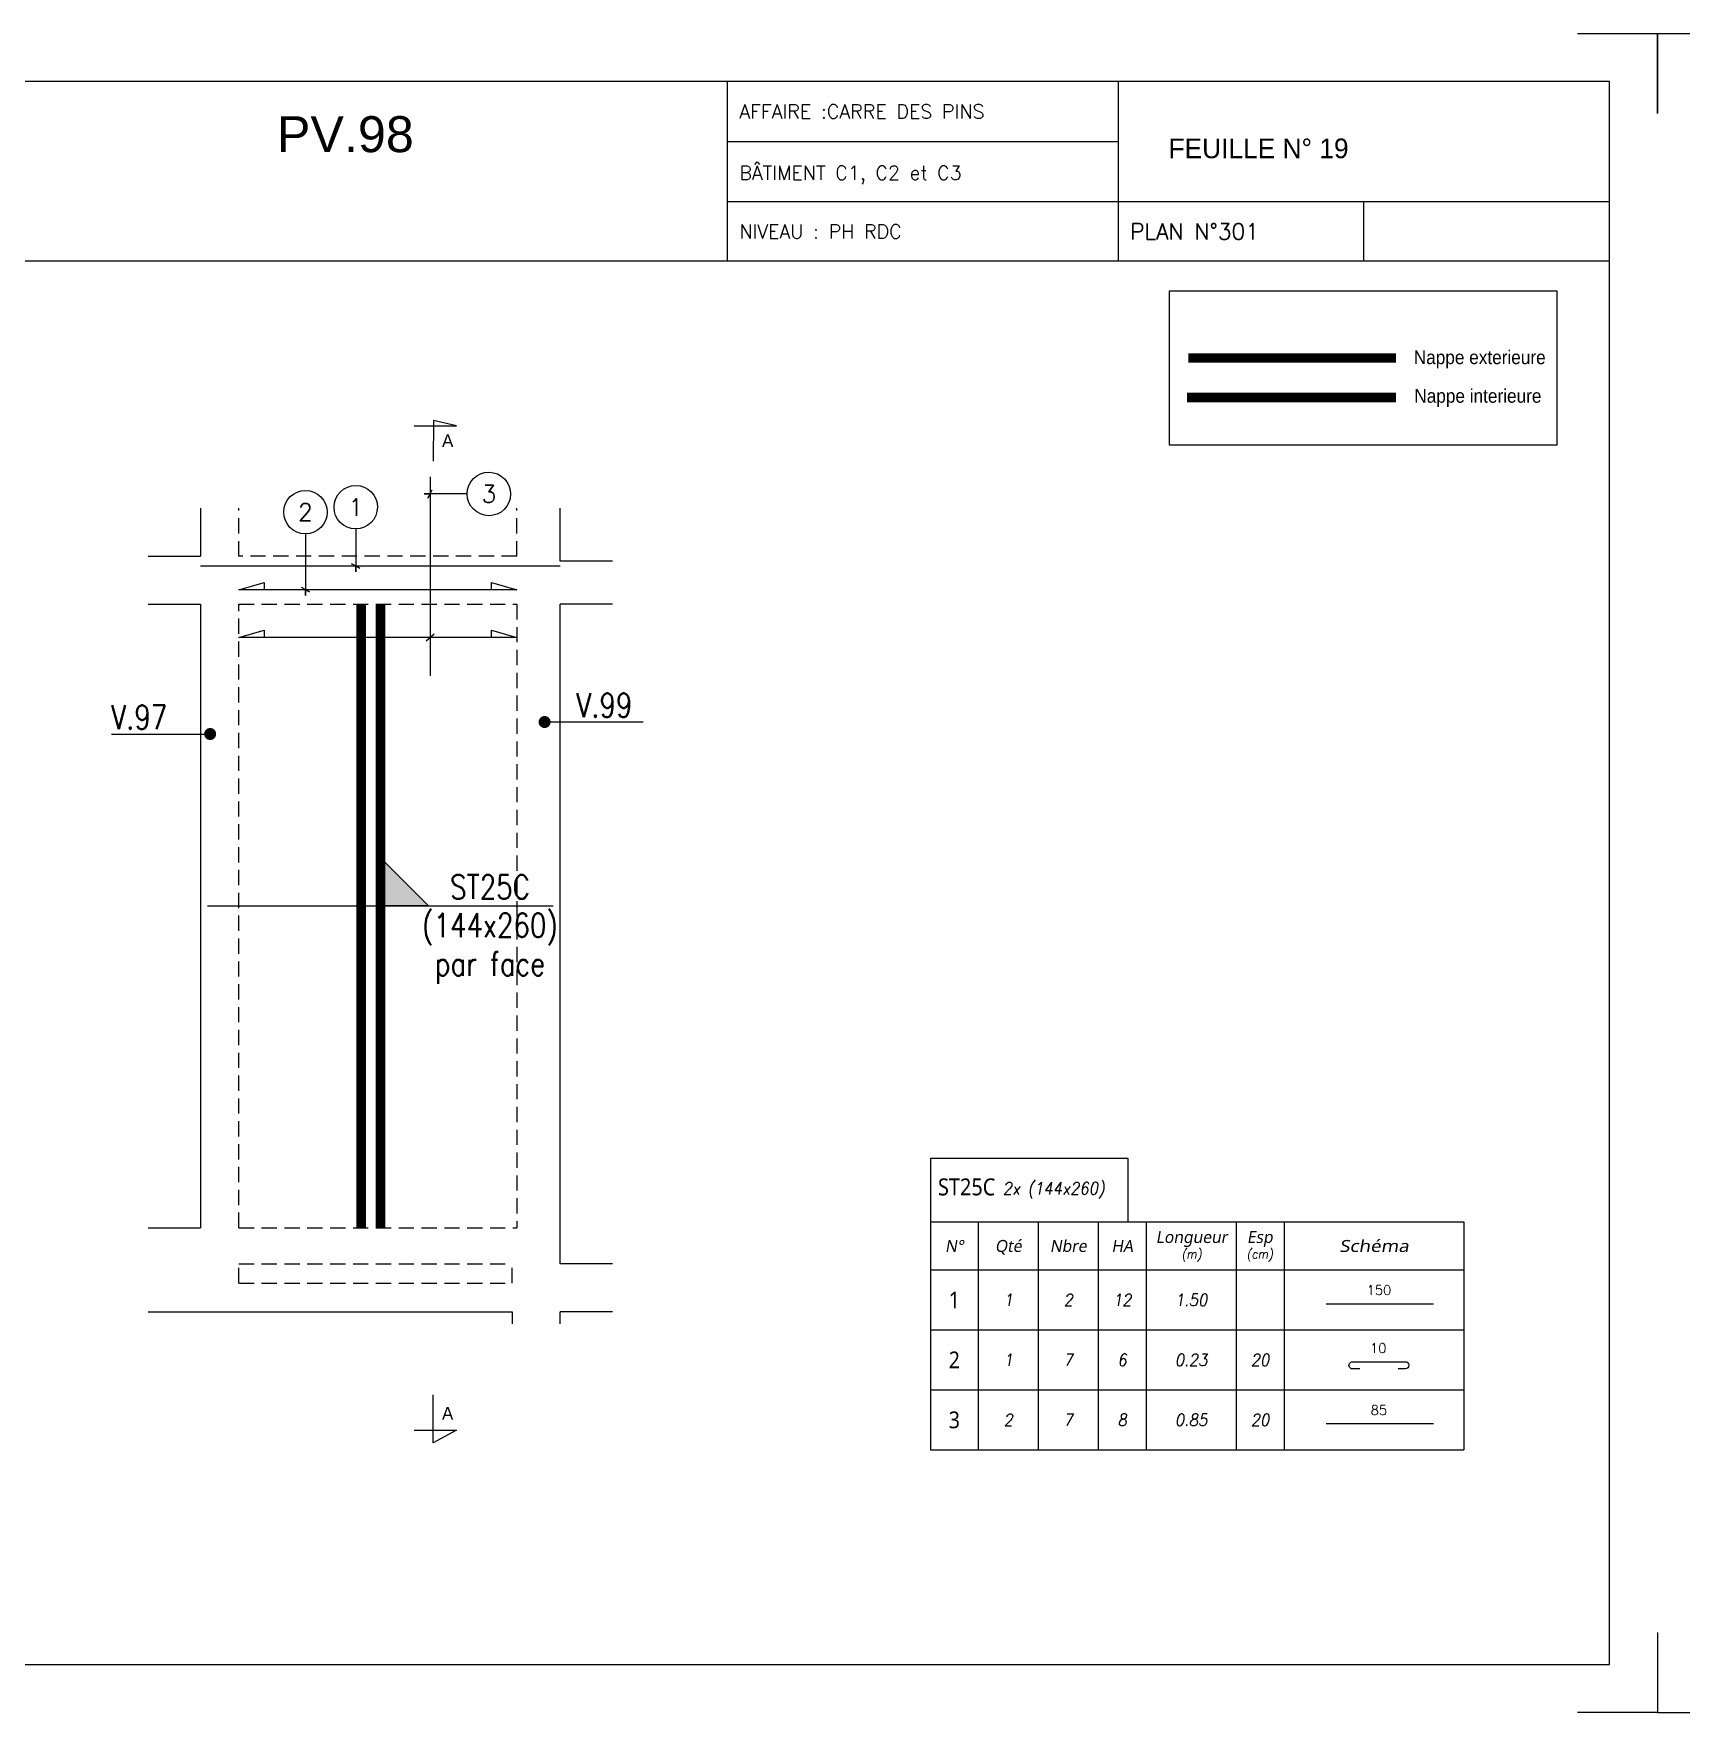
# Model space of a CAD drawing. Header units: metres. Extents: x -5618 to 118954, y -306 to 4637.
# Drawn here: x 11528 to 12215, y 894 to 1594 of the extents above; entities that cross this region are included whole.
import ezdxf
from ezdxf.enums import TextEntityAlignment as Align

# ---------------------------------------------------------------- set-up
doc = ezdxf.new("R2010")
doc.units = ezdxf.units.M
doc.linetypes.add('CACHE', pattern=[9.524999999999999, 6.35, -3.175])
for name, color, linetype in [('COTATION', 1, 'Continuous'), ('GO-CARTOUCHE', 7, 'Continuous'), ('GO-FER-HA', 140, 'Continuous'), ('GO-TEXTE', 9, 'Continuous'), ('GO-TEXTE-FER', 3, 'Continuous'), ('STR_TS', 22, 'Continuous'), ('STR_TS_TXT', 7, 'Continuous'), ('STR_VOI-POT', 6, 'Continuous')]:
    doc.layers.add(name, color=color, linetype=linetype)
doc.layers.add('Kofragna_forma', color=7, linetype='Continuous', lineweight=70)
doc.styles.add('ARIAL', font='ARIAL.TTF')
doc.styles.add('Lucida', font='LSANSI.TTF')
doc.styles.add('schéma', font='simplex.shx')
doc.styles.add('Tableau', font='romans.shx', dxfattribs={"width": 0.9, "oblique": 10})
doc.styles.add('Tableau2', font='trebuc.TTF', dxfattribs={"width": 0.9, "oblique": 10})
doc.styles.add('TEXTE', font='romans.shx')
doc.styles.add('TEXTE TS', font='romans.shx', dxfattribs={"width": 0.7, "oblique": 15})
doc.styles.add('TEXTEBA', font='ARIAL.TTF')

# ---------------------------------------------------------------- blocks, each defined once
blk = doc.blocks.new('ime')
at = {"layer": 'COTATION', "const_width": 2.5}
blk.add_lwpolyline([(1.25, 0, -1), (-1.25, 0, -1)], format="xyb", close=True, dxfattribs=at)
at = {"layer": 'COTATION'}
blk.add_lwpolyline([(41.09158464876236, 0), (0, 0)], dxfattribs=at)
at = {"layer": 'COTATION', "color": 7, "style": 'TEXTE TS', "width": 0.8}
blk.add_attdef('NAME', (9.079526555316988, 2), '', height=10, dxfattribs=at)
blk = doc.blocks.new('Barre libre')
at = {"layer": 'GO-TEXTE-FER'}
for p, q in [((0, 0), (0, -1)), ((0, 0), (8.900000000000002, 0)), ((0.8000000000000007, 0), (0.8000000000000007, -1)), ((1.800000000000001, 0), (1.800000000000001, -1)), ((2.800000000000001, 0), (2.800000000000001, -1)), ((3.600000000000001, 0), (3.600000000000001, -1)), ((5.100000000000001, 0), (5.100000000000001, -1)), ((5.900000000000002, 0), (5.900000000000002, -1)), ((8.900000000000002, 0), (8.900000000000002, -1)), ((0, -1), (8.900000000000002, -1))]:
    blk.add_line(p, q, dxfattribs=at)
at = {"layer": 'GO-TEXTE-FER', "color": 1}
blk.add_line((6.602571662135945, -0.562752053263365), (8.393530367494153, -0.562752053263365), dxfattribs=at)
at = {"layer": 'GO-TEXTE-FER', "color": 1, "style": 'Tableau'}
blk.add_attdef('Longueur', text='', height=0.16, dxfattribs=at).set_placement((7.481415956780632, -0.3359449369562739), align=Align.MIDDLE_CENTER)
at = {"layer": 'GO-TEXTE-FER', "style": 'Tableau2', "width": 0.9}
blk.add_attdef('NUMERO', text='', height=0.28, dxfattribs=at).set_placement((0.4000000000000021, -0.5), align=Align.MIDDLE_CENTER)
at = {"layer": 'GO-TEXTE-FER', "style": 'Tableau', "oblique": 10, "width": 0.9}
for tag, p in [('QUANTITE', (1.300000000000001, -0.5)), ('NOMBRE', (2.300000000000001, -0.5)), ('NUANCE', (3.200000000000003, -0.5)), ('LONGUEUR', (4.350000000000001, -0.5)), ('ESPACEMENTS', (5.5, -0.5))]:
    blk.add_attdef(tag, text='', height=0.2, dxfattribs=at).set_placement(p, align=Align.MIDDLE_CENTER)
blk = doc.blocks.new('Désignation')
at = {"layer": 'GO-TEXTE-FER'}
for p, q in [((0, 0.7999999999999998), (8.900000000000002, 0.7999999999999998)), ((0, 0.7999999999999998), (0, 0)), ((0.8000000000000007, 0.7999999999999998), (0.8000000000000007, 0)), ((1.800000000000001, 0.7999999999999998), (1.800000000000001, 0)), ((2.800000000000001, 0.7999999999999998), (2.800000000000001, 0)), ((3.600000000000001, 0.7999999999999998), (3.600000000000001, 0)), ((5.100000000000001, 0.7999999999999998), (5.100000000000001, 0)), ((5.900000000000002, 0.7999999999999998), (5.900000000000002, 0)), ((8.900000000000002, 0.7999999999999998), (8.900000000000002, 0)), ((0, 0), (8.900000000000002, 0))]:
    blk.add_line(p, q, dxfattribs=at)
at = {"layer": 'GO-TEXTE-FER', "style": 'Tableau2', "oblique": 10}
for s, p in [('Longueur', (4.356051620639308, 0.5496028384462006)), ('Esp', (5.494334133658599, 0.5496028384462006)), ('N°', (0.4000000000000004, 0.3999999999999995)), ('Qté', (1.300000000000001, 0.3999999999999995)), ('Nbre', (2.300000000000001, 0.3999999999999995)), ('HA', (3.200000000000001, 0.3999999999999995))]:
    blk.add_text(s, height=0.2, dxfattribs=at).set_placement(p, align=Align.MIDDLE_CENTER)
at = {"layer": 'GO-TEXTE-FER', "color": 7, "style": 'Tableau', "oblique": 10, "width": 0.9}
for s, p in [('(m)', (4.356051620639308, 0.2654942762949544)), ('(cm)', (5.494334133658599, 0.2654942762949544))]:
    blk.add_text(s, height=0.15, dxfattribs=at).set_placement(p, align=Align.MIDDLE_CENTER)
at = {"layer": 'GO-TEXTE-FER', "style": 'Tableau2', "oblique": 10, "width": 1.2}
blk.add_text('Schéma', height=0.2, dxfattribs=at).set_placement((7.400000000000002, 0.3999999999999995), align=Align.MIDDLE_CENTER)
blk = doc.blocks.new('Epingle')
at = {"layer": 'GO-TEXTE-FER'}
for p, q in [((0, 0), (0, -1)), ((0, 0), (8.900000000000002, 0)), ((0.8000000000000007, 0), (0.8000000000000007, -1)), ((1.800000000000001, 0), (1.800000000000001, -1)), ((2.800000000000001, 0), (2.800000000000001, -1)), ((3.600000000000001, 0), (3.600000000000001, -1)), ((5.100000000000001, 0), (5.100000000000001, -1)), ((5.900000000000002, 0), (5.900000000000002, -1)), ((8.900000000000002, 0), (8.900000000000002, -1)), ((0, -1), (8.900000000000002, -1))]:
    blk.add_line(p, q, dxfattribs=at)
at = {"layer": 'GO-TEXTE-FER', "color": 1}
blk.add_lwpolyline([(7.162024682070724, -0.6500456031182402), (7.042024682075381, -0.6500456031182402, -1.000000000024277), (7.042024682075381, -0.5300456031228968), (7.922024682058217, -0.5300456031228968, -0.9999999999028927), (7.922024682058217, -0.6500456031182402), (7.802024682062866, -0.6500456031182402)], format="xyb", dxfattribs=at)
at = {"layer": 'GO-TEXTE-FER', "color": 1, "style": 'Tableau'}
blk.add_attdef('Longueur', text='', height=0.16, dxfattribs=at).set_placement((7.468958519916535, -0.303324706934113), align=Align.MIDDLE_CENTER)
at = {"layer": 'GO-TEXTE-FER', "style": 'Tableau2', "width": 0.9}
blk.add_attdef('NUMERO', text='', height=0.28, dxfattribs=at).set_placement((0.4000000000000021, -0.5), align=Align.MIDDLE_CENTER)
at = {"layer": 'GO-TEXTE-FER', "style": 'Tableau', "oblique": 10, "width": 0.9}
for tag, p in [('QUANTITE', (1.300000000000001, -0.5)), ('NOMBRE', (2.300000000000001, -0.5)), ('NUANCE', (3.200000000000003, -0.5)), ('LONGUEUR', (4.350000000000001, -0.5)), ('ESPACEMENTS', (5.5, -0.5))]:
    blk.add_attdef(tag, text='', height=0.2, dxfattribs=at).set_placement(p, align=Align.MIDDLE_CENTER)
blk = doc.blocks.new('mrega')
at = {"layer": 'STR_TS_TXT', "style": 'TEXTE TS', "width": 0.8}
for tag, p in [('ST10', (14.47619047619082, 0)), ('DIM', (14.47619047619082, -16)), ('NOTE', (14.47619047619082, -32))]:
    blk.add_attdef(tag, text='', height=10, dxfattribs=at).set_placement(p, align=Align.CENTER)
blk = doc.blocks.new('A$C6F247267')
blk.add_hatch(color=256).paths.add_polyline_path([(5.684341886080801e-14, -0.1999999999999886), (-0.1999999999999886, 0), (5.684341886080801e-14, 0)])
blk.add_lwpolyline([(-0.1999999999999886, 0), (5.684341886080801e-14, 0), (5.684341886080801e-14, -0.1999999999999886), (-0.1999999999999886, 0)])

msp = doc.modelspace()

# ---------------------------------------------------------------- linework, layer by layer
for p, q in [((11817.26697789404, 1573.712024445221), (11817.26697789404, 1498.770781202282)), ((11980.2369352195, 1573.739450405625), (11980.2369352195, 1498.770781202282)), ((11817.26697789427, 1548.714524444932), (11980.23693521973, 1548.714524444932)), ((11817.26697789427, 1523.717024444992), (11980.23693521973, 1523.717024444992)), ((11980.2369352195, 1523.744450405514), (12185.08918614802, 1523.744450405514)), ((12082.57343438501, 1523.744450405514), (12082.57343438501, 1498.770781202282))]:
    msp.add_line(p, q)
for points in [[(12171.75718614832, 1593.710024444776), (12205.08718614816, 1593.71002441544), (12205.08718614816, 1560.380024415249)], [(12205.08718614816, 1560.380024445051), (12205.08718614816, 1593.710024444776), (12238.41718614824, 1593.710024444776)], [(12185.08918614802, 1498.770781202282), (11235.18418614823, 1498.770781202282)], [(12205.08718614816, 927.1100244153464), (12205.08718614816, 893.7800244451906), (12171.75718614832, 893.7800244451906)], [(12205.08718614816, 927.1100244451487), (12205.08718614816, 893.7800244451906), (12238.41718614824, 893.7800244451906)]]:
    msp.add_lwpolyline(points)
msp.add_lwpolyline([(11235.18418614823, 1573.712024445221), (11235.18418614823, 913.7780244450956), (12185.08918614802, 913.7780244450956), (12185.08918614802, 1573.712024445221)], close=True)
at = {"layer": 'COTATION'}
msp.add_line((11691.67679294742, 1340.493759269967, 187.6881794254669), (11695.03191000053, 1343.444452983293, 187.6881794254669), dxfattribs=at)
for points, elevation in [([(11718.98520326083, 1361.80978017532), (11718.98520326083, 1364.80977390506), (11729.54285121792, 1361.80978017532), (11613.59153793468, 1361.80978017532), (11624.14918589173, 1364.80977390506), (11624.14918589173, 1361.80978017532)], 187.688179425467), ([(11718.98520326083, 1341.96910612663), (11718.98520326083, 1344.96909985637), (11729.54285121792, 1341.96910612663), (11613.59153793467, 1341.969106126631), (11624.14918589173, 1344.969099856371), (11624.14918589173, 1341.969106126631)], 187.6881794254669)]:
    msp.add_lwpolyline(points, dxfattribs=dict(at, elevation=elevation))
at = {"layer": 'GO-FER-HA'}
for points, elevation in [([(11708.82206781908, 1401.840567997409, -512.322006256741), (11708.82179177805, 1401.769857319291), (11690.95432740198, 1401.769857319288), (11693.35432740188, 1401.769857319288), (11692.45727112718, 1400.072801044427), (11694.25138367687, 1403.46691359415)], 187.688179425467), ([(11641.31055438735, 1385.152236033602, -512.322006256741), (11641.38126506546, 1385.15195999257), (11641.38126506546, 1359.409780175413), (11641.38126506546, 1361.80978017532), (11643.07832134032, 1360.912723900622), (11639.6842087906, 1362.706836450309)], 187.688179425467), ([(11662.27922800763, 1387.205132158444, -512.322006256741), (11662.34993868575, 1387.204856117413), (11662.34993868575, 1369.337391741337), (11662.34993868575, 1371.737391741244), (11664.04699496061, 1370.840335466545), (11660.65288241089, 1372.634448016233)], 187.6881794254669)]:
    msp.add_lwpolyline(points, format="xyb", dxfattribs=dict(at, elevation=elevation))
at = {"layer": 'GO-TEXTE', "flags": 128}
for points, elevation in [([(11686.73926919992, 1430.117009566261), (11704.38700880676, 1430.110891161914), (11694.71079080195, 1432.394302081704), (11694.70388410242, 1415.472827774325)], 187.6881794254669), ([(11686.71559127043, 1011.517501090338), (11704.36333193777, 1011.517501090338), (11694.6852827762, 1006.237445195938), (11694.6852827762, 1026.15892070058)], 187.688179425467)]:
    msp.add_lwpolyline(points, dxfattribs=dict(at, elevation=elevation))
at = {"layer": 'GO-TEXTE-FER'}
msp.add_lwpolyline([(11901.92902368913, 1098.245208601391), (11984.42902368913, 1098.245208601391), (11984.42902368913, 1124.677196564419), (11901.92902368913, 1124.677196564419)], close=True, dxfattribs=at)
at = {"layer": 'Kofragna_forma', "color": 4, "lineweight": -3}
for p, q in [((11597.59153087148, 1395.790150645302, 187.688179425467), (11597.59153087148, 1375.790150645307, 187.688179425467)), ((11747.64035121799, 1373.790150645308, 187.688179425467), (11747.64035121799, 1395.790150645304, 187.688179425467)), ((11575.79834725393, 1375.790150645307, 187.688179425467), (11597.59153087148, 1375.790150645307, 187.688179425467)), ((11769.43353483554, 1373.790150645307, 187.688179425467), (11747.64035121799, 1373.790150645307, 187.688179425467)), ((11575.79834725393, 1355.790150645307, 187.688179425467), (11597.59153087148, 1355.790150645307, 187.688179425467)), ((11597.59153087148, 1355.790150645307, 187.688179425467), (11597.59153087148, 1156.787650645224, 187.688179425467)), ((11769.43353483554, 1355.790150645307, 187.688179425467), (11747.64035121799, 1355.790150645307, 187.688179425467)), ((11747.64035121799, 1080.787650645223, 187.688179425467), (11747.64035121799, 1355.790150645308, 187.688179425467)), ((11597.59037416903, 1156.787650645224, 187.688179425467), (11597.59037416903, 1095.787650645224, 187.688179425467)), ((11575.79834725393, 1095.787650645224, 187.688179425467), (11597.59153087148, 1095.787650645224, 187.688179425467)), ((11769.43353483555, 1080.787650645223, 187.688179425467), (11747.64035121799, 1080.787650645223, 187.688179425467)), ((11575.79834725393, 1060.787650645224, 187.688179425467), (11613.59153793467, 1060.787650645224, 187.688179425467)), ((11613.59153793467, 1060.787650645224, 187.688179425467), (11727.54285121792, 1060.787650645223, 187.688179425467)), ((11727.54285121792, 1060.787650645223, 187.688179425467), (11727.54285121792, 1055.787650645223, 187.688179425467)), ((11747.64035121799, 1055.787650645223, 187.688179425467), (11747.64035121799, 1060.787650645223, 187.688179425467)), ((11769.43353483555, 1060.787650645223, 187.688179425467), (11747.64035121799, 1060.787650645223, 187.688179425467))]:
    msp.add_line(p, q, dxfattribs=at)
at = {"layer": 'Kofragna_forma', "linetype": 'CACHE', "lineweight": -3}
for p, q in [((11613.59153793468, 1375.790150645304, 187.688179425467), (11613.59153793468, 1395.790150645302, 187.688179425467)), ((11729.54285121792, 1375.790150645304, 187.688179425467), (11729.54285121792, 1395.790150645304, 187.688179425467)), ((11729.54285121792, 1375.790150645304, 187.688179425467), (11613.59154233979, 1375.790150645304, 187.688179425467)), ((11613.59153793467, 1095.787650645224, 187.688179425467), (11613.59153793468, 1355.787650645223, 187.688179425467)), ((11613.59154233979, 1355.787650645223, 187.688179425467), (11729.54285121792, 1355.787650645223, 187.688179425467)), ((11729.54285121792, 1355.787650645223, 187.688179425467), (11729.54285121792, 1095.787650645223, 187.688179425467)), ((11613.59153793467, 1095.787650645224, 187.688179425467), (11729.54285121792, 1095.787650645223, 187.688179425467)), ((11613.59153793467, 1072.787650645224, 187.688179425467), (11613.59153793467, 1080.787650645224, 187.688179425467)), ((11613.59153793467, 1080.787650645224, 187.688179425467), (11727.54285121792, 1080.787650645223, 187.688179425467)), ((11727.54285121792, 1072.787650645223, 187.688179425467), (11727.54285121792, 1080.787650645223, 187.688179425467)), ((11613.59153793467, 1072.787650645224, 187.688179425467), (11727.54285121792, 1072.787650645223, 187.688179425467))]:
    msp.add_line(p, q, dxfattribs=at)
at = {"layer": 'STR_TS', "color": 3}
msp.add_line((11600.59153087148, 1230.095139158108, 187.688179425467), (11744.64035121799, 1230.09513915811, 187.6881794254668), dxfattribs=at)
at = {"layer": 'STR_TS', "color": 7}
msp.add_lwpolyline([(12001.62638877566, 1486.445730273484), (12163.17012629472, 1486.445730273484), (12163.17012629472, 1422.160350701324), (12001.62638877566, 1422.160350701324)], close=True, dxfattribs=at)
at = {"layer": 'STR_TS', "linetype": 'CACHE', "ltscale": 2, "const_width": 4}
msp.add_lwpolyline([(12096.04635087294, 1458.451324364585), (12009.48846976084, 1458.451324364585)], dxfattribs=at)
at = {"layer": 'STR_TS', "const_width": 4}
msp.add_lwpolyline([(12096.04635087294, 1441.996368096392), (12008.9269936996, 1441.996368096392)], dxfattribs=at)
at = {"layer": 'STR_TS', "linetype": 'ByBlock', "ltscale": 2, "const_width": 4, "elevation": 187.688179425467}
msp.add_lwpolyline([(11664.63248316394, 1095.787650645224), (11664.63248316394, 1355.787650645223)], dxfattribs=at)
at = {"layer": 'STR_TS', "linetype": 'CACHE', "ltscale": 2, "const_width": 4, "elevation": 187.688179425467}
msp.add_lwpolyline([(11672.67957826957, 1095.787650645223), (11672.67957826958, 1355.787650645223)], dxfattribs=at)
at = {"layer": 'STR_VOI-POT'}
for p, q in [((11693.35432450682, 1408.961880209538, 187.688179425467), (11693.35435791749, 1325.961880209544, 187.688179425467)), ((11597.59153087148, 1371.737391741244, 187.6881794254669), (11747.64035121799, 1371.737391741243, 187.688179425467))]:
    msp.add_line(p, q, dxfattribs=at)

# ---------------------------------------------------------------- block references
at = {"layer": 'COTATION'}
ref = msp.add_blockref('ime', (11741.09923456052, 1306.68930034366, 187.688179425467), dxfattribs=at)
ref.add_attrib('NAME', 'V.99', (11754.36923730631, 1308.68930034366, 187.688179425467), dxfattribs={"color": 7, "height": 10, "style": 'TEXTE TS', "width": 0.8})
ref = msp.add_blockref('ime', (11601.65946247947, 1301.687696427998, 187.688179425467), dxfattribs=dict(at, xscale=-1))
ref.add_attrib('NAME', 'V.97', (11560.44559412862, 1303.687696427998, 187.688179425467), dxfattribs={"color": 7, "height": 10, "style": 'TEXTE TS', "width": 0.8})
at = {"layer": 'GO-FER-HA', "xscale": 25, "yscale": 25, "zscale": 25}
msp.add_blockref('Désignation', (11901.92902368913, 1078.245208601391), dxfattribs=at)
at = {"layer": 'GO-TEXTE-FER', "xscale": 25, "yscale": 25, "zscale": 25}
for name, p, values in [('Barre libre', (11901.92902368913, 1078.245208601391), {'NUMERO': '1', 'QUANTITE': '1', 'NOMBRE': '2', 'NUANCE': '12', 'Longueur': '150', 'LONGUEUR': '1.50'}), ('Epingle', (11901.92902368913, 1053.245208601391), {'NUMERO': '2', 'QUANTITE': '1', 'NOMBRE': '7', 'NUANCE': '6', 'Longueur': '10', 'LONGUEUR': '0.23', 'ESPACEMENTS': '20'}), ('Barre libre', (11901.92902368913, 1028.245208601391), {'NUMERO': '3', 'QUANTITE': '2', 'NOMBRE': '7', 'NUANCE': '8', 'Longueur': '85', 'LONGUEUR': '0.85', 'ESPACEMENTS': '20'})]:
    msp.add_blockref(name, p, dxfattribs=at).add_auto_attribs(values)
at = {"layer": 'STR_TS', "xscale": 100, "yscale": 100, "zscale": 100, "rotation": 180}
msp.add_blockref('A$C6F247267', (11672.67957826957, 1230.095139158108, 210.2253692050823), dxfattribs=at)
at = {"layer": 'STR_TS_TXT'}
msp.add_blockref('mrega', (11703.86362884962, 1232.934034622061, 375.3763588509335), dxfattribs=at).add_auto_attribs({'NOTE': 'par face', 'ST10': 'ST25C', 'DIM': '(144x260)'})

# ---------------------------------------------------------------- texts
for s, height, style, p in [('AFFAIRE :CARRE DES PINS', 5.832750000000001, 'schéma', (11822.26647789442, 1558.296899445046)), ('PV.98', 15, 'ARIAL', (11629.48759096861, 1544.270736833045)), ('BÂTIMENT C1, C2 et C3', 5.832750000000001, 'schéma', (11822.26647789465, 1532.743899415404)), ('NIVEAU : PH RDC', 5.832750000000001, 'schéma', (11822.26647789419, 1508.301899474853)), ('PLAN N°301', 6.665999999999999, 'schéma', (11985.23643521988, 1507.885274415411))]:
    msp.add_text(s, height=height, dxfattribs=dict(style=style)).set_placement(p)
at = {"linetype": 'ByBlock', "lineweight": -3, "ltscale": 4.5}
msp.add_text('FEUILLE N° 19', height=8.2, dxfattribs=at).set_placement((12001.2369352195, 1541.744450405514))
at = {"layer": 'GO-CARTOUCHE', "color": 2, "style": 'TEXTEBA', "width": 0.9}
for s, p in [('Nappe exterieure', (12130.98402080894, 1455.897458991665)), ('Nappe interieure', (12130.21559960682, 1439.806685332489))]:
    msp.add_text(s, height=5.702400000000001, dxfattribs=at).set_placement(p, align=Align.CENTER)
at = {"layer": 'GO-FER-HA', "style": 'TEXTE'}
for s, rotation, p in [('1', 359.9999999999544, (11662.34993868577, 1396.261618752266, 281.688179425467)), ('3', 359.9999999999479, (11717.87855441291, 1401.769857319271, 281.6881794254671)), ('2', 359.9999999999544, (11641.38126506548, 1394.208722627424, 281.6881794254671))]:
    msp.add_text(s, height=7.199999999999999, rotation=rotation, dxfattribs=at).set_placement(p, align=Align.MIDDLE_CENTER)
at = {"layer": 'GO-TEXTE', "linetype": 'Continuous', "style": 'Lucida'}
for rotation, p in [(359.9819333185179, (11698.32105821768, 1421.320233837826, 187.6881794254669)), (0.001797547041295644, (11698.30042940071, 1015.787790035863, 187.688179425467))]:
    msp.add_text('A', height=5.319999999999999, rotation=rotation, dxfattribs=at).set_placement(p)
at = {"layer": 'GO-TEXTE-FER', "style": 'Tableau', "oblique": 10, "width": 0.9}
msp.add_text('2x (144x260)', height=5.056179772500054, dxfattribs=at).set_placement((11932.10895642726, 1109.734904920492))
at = {"layer": 'GO-TEXTE-FER', "style": 'Tableau2', "width": 0.9}
msp.add_attdef('ST25C', text='1', height=7.078651681500075, dxfattribs=at).set_placement((11917.06768456214, 1112.877006953583), align=Align.MIDDLE_CENTER)

doc.saveas('drawing.dxf')
